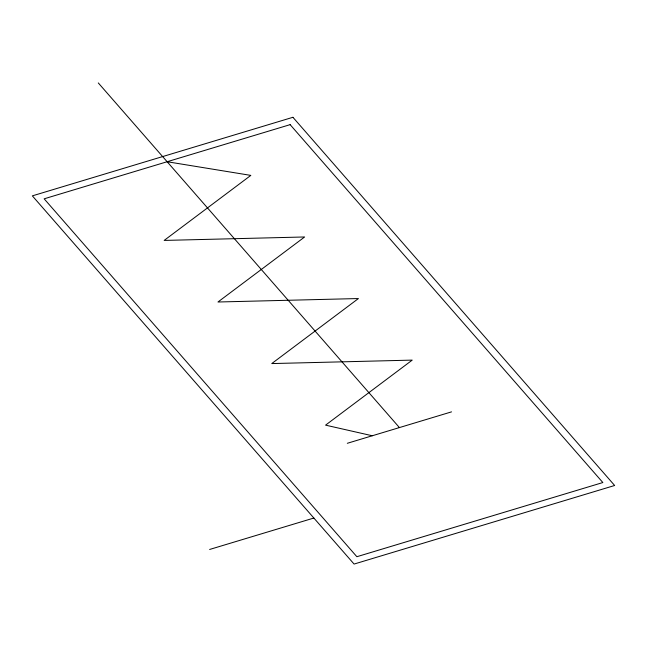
<?xml version="1.0" encoding="UTF-8"?>
<svg xmlns="http://www.w3.org/2000/svg" width="647" height="647" viewBox="0 0 647 647"><rect width="100%" height="100%" fill="white"/><g stroke="black" fill="none" stroke-linecap="round" stroke-linejoin="round"><path stroke-width="0.97" d="M347.31 443.292L451.541 411.864M209.628 549.465L313.86 518.037M167.144 161.734L250.826 175.394L164.152 240.425L304.632 236.972L217.958 302.003L358.43 298.542L271.756 363.574L412.228 360.112L325.562 425.144L372.284 435.754M98.295 82.937L399.425 427.578M292.921 117.293L32.35 195.863L354.079 564.063L614.65 485.493L292.921 117.293M290.131 124.645L44.15 198.815L356.869 556.711L602.85 482.541L290.131 124.645"/></g></svg>
